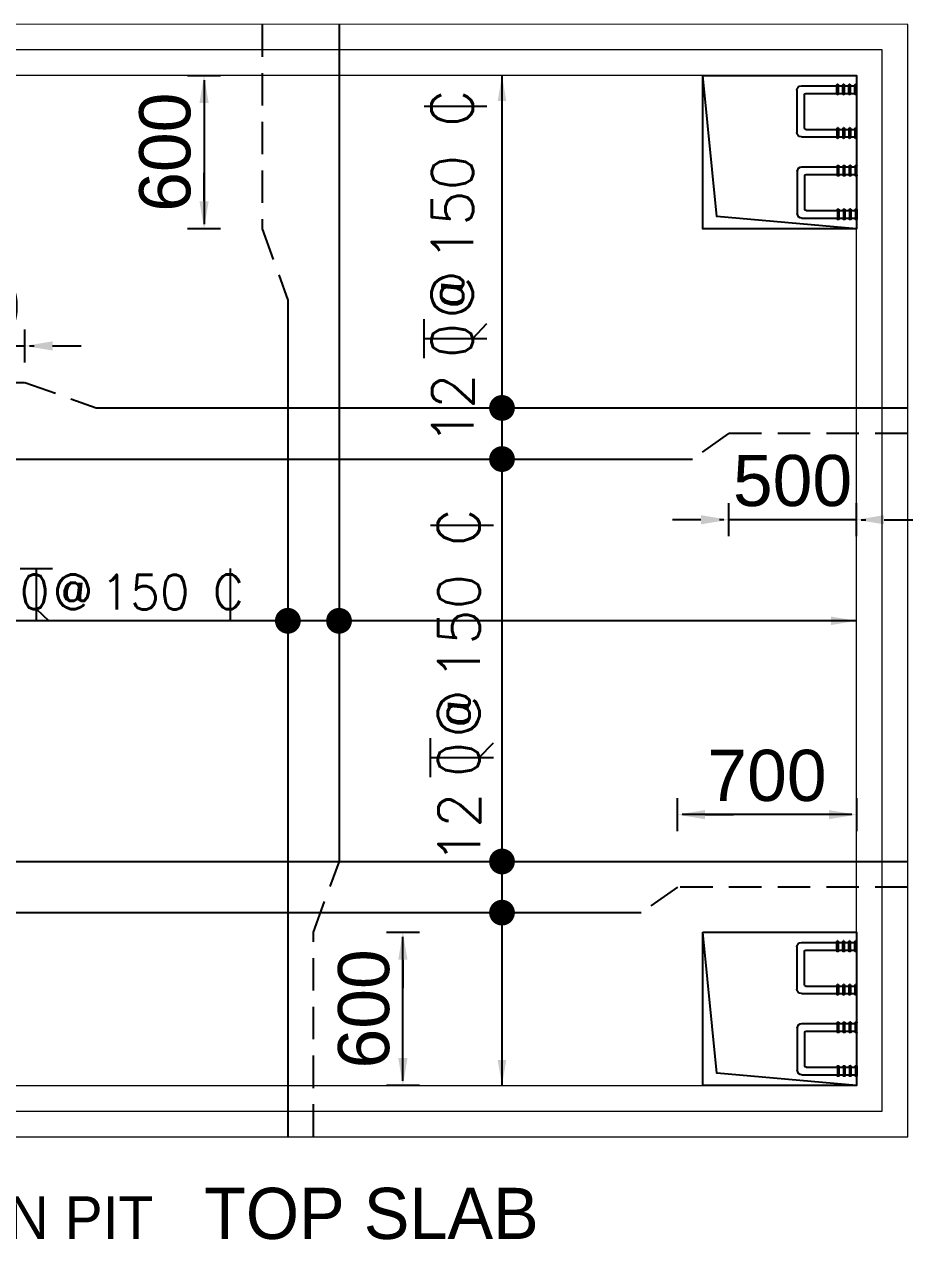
# Model space of a CAD drawing. Extents: x 1878645 to 3043969, y -1160829 to -603973.
# Drawn here: x 2185222 to 2188694, y -769739 to -764987 of the extents above; entities that cross this region are included whole.
import ezdxf
from ezdxf.enums import TextEntityAlignment as Align

# ---------------------------------------------------------------- set-up
doc = ezdxf.new("R2010")
doc.units = 0
doc.header["$LTSCALE"] = 100
doc.header["$PDMODE"] = 66
doc.linetypes.add('Hidden', pattern=[9.525, 6.35, -3.175])
doc.layers.get('Defpoints').update_dxf_attribs({"lineweight": 0})
for name, color, linetype in [('A-DIMN-100', 5, 'Continuous'), ('B-TXT', 7, 'Continuous'), ('BLAOCK PLAN', 251, 'Continuous'), ('Dim', 3, 'Continuous'), ('PHE -SUMP', 200, 'Continuous'), ('PHE-SWD', 40, 'Continuous'), ('PL-Drain', 3, 'Continuous'), ('PS_MH', 252, 'Continuous'), ('REINF', 5, 'Continuous')]:
    doc.layers.add(name, color=color, linetype=linetype)
doc.layers.add('A-GRID-TAG', color=3, linetype='Continuous', lineweight=0)
doc.styles.add('ARIAL', font='arial.ttf')
doc.styles.add('ROMANS', font='simplex.shx', dxfattribs={"width": 0.75})
doc.styles.add('VERDANA', font='verdana.ttf')
doc.dimstyles.new('A-150-DIM-EXT_MAIN(FT)', dxfattribs={"dimscale": 0, "dimtxt": 200, "dimasz": 18, "dimexe": 100, "dimexo": 100, "dimgap": 50, "dimtad": 1, "dimdec": 0, "dimdsep": 46, "dimtxsty": 'ARIAL', "dimblk": 'A3', "dimcen": 0.025, "dimse1": 1, "dimse2": 1, "dimclrd": 256, "dimclre": 256, "dimclrt": 7, "dimazin": 2, "dimtfac": 1, "dimtdec": 0, "dimtix": 1, "dimtmove": 2, "dimatfit": 3, "dimldrblk": 'WSA-DOT-100', "dimfxl": 1, "dimtolj": 1, "dimtzin": 0, "dimarcsym": 0})

# ---------------------------------------------------------------- blocks, each defined once
blk = doc.blocks.new('MH CVR')
at = {"layer": 'PS_MH', "color": 7}
for p, q in [((7779738.7, -121796.3, 0), (7779738.7, -121631.6, 0)), ((7779756.4, -121613.9, 0), (7779895.4, -121613.9, 0)), ((7779768.2, -121649.2, 0), (7779768.2, -121778.6, 0)), ((7779774, -121643.3, 0), (7779895.4, -121643.3, 0)), ((7779895.4, -121646.9, 0), (7779895.4, -121610.4, 0)), ((7779898.9, -121608, 0), (7779897.8, -121608, 0)), ((7779898.9, -121649.2, 0), (7779897.8, -121649.2, 0)), ((7779901.3, -121646.9, 0), (7779901.3, -121610.4, 0)), ((7779901.3, -121613.9, 0), (7779918.9, -121613.9, 0)), ((7779901.3, -121643.3, 0), (7779918.9, -121643.3, 0)), ((7779918.9, -121646.9, 0), (7779918.9, -121610.4, 0)), ((7779922.5, -121608, 0), (7779921.3, -121608, 0)), ((7779922.5, -121649.2, 0), (7779921.3, -121649.2, 0)), ((7779924.8, -121646.9, 0), (7779924.8, -121610.4, 0)), ((7779924.8, -121613.9, 0), (7779942.5, -121613.9, 0)), ((7779924.8, -121643.3, 0), (7779942.5, -121643.3, 0)), ((7779942.5, -121646.9, 0), (7779942.5, -121610.4, 0)), ((7779946, -121608, 0), (7779944.8, -121608, 0)), ((7779946, -121649.2, 0), (7779944.8, -121649.2, 0)), ((7779948.3, -121646.9, 0), (7779948.3, -121610.4, 0)), ((7779948.3, -121613.9, 0), (7779966, -121613.9, 0)), ((7779948.3, -121643.3, 0), (7779966, -121643.3, 0)), ((7779966, -121646.9, 0), (7779966, -121610.4, 0)), ((7779969.5, -121608, 0), (7779968.3, -121608, 0)), ((7779969.5, -121649.2, 0), (7779968.3, -121649.2, 0)), ((7779971.9, -121646.9, 0), (7779971.9, -121610.4, 0)), ((7779774, -121784.5, 0), (7779895.4, -121784.5, 0)), ((7779895.4, -121781, 0), (7779895.4, -121817.5, 0)), ((7779898.9, -121778.6, 0), (7779897.8, -121778.6, 0)), ((7779901.3, -121781, 0), (7779901.3, -121817.5, 0)), ((7779901.3, -121784.5, 0), (7779918.9, -121784.5, 0)), ((7779918.9, -121781, 0), (7779918.9, -121817.5, 0)), ((7779922.5, -121778.6, 0), (7779921.3, -121778.6, 0)), ((7779924.8, -121781, 0), (7779924.8, -121817.5, 0)), ((7779924.8, -121784.5, 0), (7779942.5, -121784.5, 0)), ((7779942.5, -121781, 0), (7779942.5, -121817.5, 0)), ((7779946, -121778.6, 0), (7779944.8, -121778.6, 0)), ((7779948.3, -121781, 0), (7779948.3, -121817.5, 0)), ((7779948.3, -121784.5, 0), (7779966, -121784.5, 0)), ((7779966, -121781, 0), (7779966, -121817.5, 0)), ((7779969.5, -121778.6, 0), (7779968.3, -121778.6, 0)), ((7779971.9, -121781, 0), (7779971.9, -121817.5, 0)), ((7779756.4, -121813.9, 0), (7779895.4, -121813.9, 0)), ((7779898.9, -121819.8, 0), (7779897.8, -121819.8, 0)), ((7779901.3, -121813.9, 0), (7779918.9, -121813.9, 0)), ((7779922.5, -121819.8, 0), (7779921.3, -121819.8, 0)), ((7779924.8, -121813.9, 0), (7779942.5, -121813.9, 0)), ((7779946, -121819.8, 0), (7779944.8, -121819.8, 0)), ((7779948.3, -121813.9, 0), (7779966, -121813.9, 0)), ((7779969.5, -121819.8, 0), (7779968.3, -121819.8, 0)), ((7779754.6, -121931, 0), (7779893.6, -121931, 0)), ((7779893.6, -121964, 0), (7779893.6, -121927.5, 0)), ((7779897.2, -121925.2, 0), (7779896, -121925.2, 0)), ((7779899.5, -121964, 0), (7779899.5, -121927.5, 0)), ((7779899.5, -121931, 0), (7779917.2, -121931, 0)), ((7779917.2, -121964, 0), (7779917.2, -121927.5, 0)), ((7779920.7, -121925.2, 0), (7779919.5, -121925.2, 0)), ((7779923, -121964, 0), (7779923, -121927.5, 0)), ((7779923, -121931, 0), (7779940.7, -121931, 0)), ((7779940.7, -121964, 0), (7779940.7, -121927.5, 0)), ((7779944.2, -121925.2, 0), (7779943, -121925.2, 0)), ((7779946.6, -121964, 0), (7779946.6, -121927.5, 0)), ((7779946.6, -121931, 0), (7779964.2, -121931, 0)), ((7779964.2, -121964, 0), (7779964.2, -121927.5, 0)), ((7779967.8, -121925.2, 0), (7779966.6, -121925.2, 0)), ((7779970.1, -121964, 0), (7779970.1, -121927.5, 0)), ((7779737, -122113.4, 0), (7779737, -121948.7, 0)), ((7779766.4, -121966.3, 0), (7779766.4, -122095.7, 0)), ((7779772.3, -121960.4, 0), (7779893.6, -121960.4, 0)), ((7779897.2, -121966.3, 0), (7779896, -121966.3, 0)), ((7779899.5, -121960.4, 0), (7779917.2, -121960.4, 0)), ((7779920.7, -121966.3, 0), (7779919.5, -121966.3, 0)), ((7779923, -121960.4, 0), (7779940.7, -121960.4, 0)), ((7779944.2, -121966.3, 0), (7779943, -121966.3, 0)), ((7779946.6, -121960.4, 0), (7779964.2, -121960.4, 0)), ((7779967.8, -121966.3, 0), (7779966.6, -121966.3, 0)), ((7779772.3, -122101.6, 0), (7779893.6, -122101.6, 0)), ((7779893.6, -122098.1, 0), (7779893.6, -122134.6, 0)), ((7779897.2, -122095.7, 0), (7779896, -122095.7, 0)), ((7779899.5, -122098.1, 0), (7779899.5, -122134.6, 0)), ((7779899.5, -122101.6, 0), (7779917.2, -122101.6, 0)), ((7779917.2, -122098.1, 0), (7779917.2, -122134.6, 0)), ((7779920.7, -122095.7, 0), (7779919.5, -122095.7, 0)), ((7779923, -122098.1, 0), (7779923, -122134.6, 0)), ((7779923, -122101.6, 0), (7779940.7, -122101.6, 0)), ((7779940.7, -122098.1, 0), (7779940.7, -122134.6, 0)), ((7779944.2, -122095.7, 0), (7779943, -122095.7, 0)), ((7779946.6, -122098.1, 0), (7779946.6, -122134.6, 0)), ((7779946.6, -122101.6, 0), (7779964.2, -122101.6, 0)), ((7779964.2, -122098.1, 0), (7779964.2, -122134.6, 0)), ((7779967.8, -122095.7, 0), (7779966.6, -122095.7, 0)), ((7779970.1, -122098.1, 0), (7779970.1, -122134.6, 0)), ((7779754.6, -122131, 0), (7779893.6, -122131, 0)), ((7779897.2, -122136.9, 0), (7779896, -122136.9, 0)), ((7779899.5, -122131, 0), (7779917.2, -122131, 0)), ((7779920.7, -122136.9, 0), (7779919.5, -122136.9, 0)), ((7779923, -122131, 0), (7779940.7, -122131, 0)), ((7779944.2, -122136.9, 0), (7779943, -122136.9, 0)), ((7779946.6, -122131, 0), (7779964.2, -122131, 0)), ((7779967.8, -122136.9, 0), (7779966.6, -122136.9, 0))]:
    blk.add_line(p, q, dxfattribs=at)
at = {"layer": 'PS_MH', "color": 1, "elevation": 0}
blk.add_lwpolyline([(7779970.1, -121571.5), (7779423.9, -121620.4), (7779370.1, -122171.5)], dxfattribs=at)
blk.add_lwpolyline([(7779370.1, -122171.5), (7779970.1, -122171.5), (7779970.1, -121571.5), (7779370.1, -121571.5)], close=True, dxfattribs=at)
at = {"layer": 'PS_MH', "color": 7}
for centre, radius, start, end in [((7779756.4, -121631.6, 0), 17.6, 90, 180), ((7779756.4, -121631.6, 0), 17.6, 90, 180), ((7779774, -121649.2, 0), 5.88, 90, 180), ((7779774, -121649.2, 0), 5.88, 90, 180), ((7779897.8, -121610.4, 0), 2.35, 90, 180), ((7779897.8, -121646.9, 0), 2.35, 180, 270), ((7779898.9, -121610.4, 0), 2.35, 0, 90), ((7779898.9, -121646.9, 0), 2.35, 270, 0), ((7779921.3, -121610.4, 0), 2.35, 90, 180), ((7779921.3, -121646.9, 0), 2.35, 180, 270), ((7779922.5, -121610.4, 0), 2.35, 0, 90), ((7779922.5, -121646.9, 0), 2.35, 270, 0), ((7779944.8, -121610.4, 0), 2.35, 90, 180), ((7779944.8, -121646.9, 0), 2.35, 180, 270), ((7779946, -121610.4, 0), 2.35, 0, 90), ((7779946, -121646.9, 0), 2.35, 270, 0), ((7779968.3, -121610.4, 0), 2.35, 90, 180), ((7779968.3, -121646.9, 0), 2.35, 180, 270), ((7779969.5, -121610.4, 0), 2.35, 0, 90), ((7779969.5, -121646.9, 0), 2.35, 270, 0), ((7779756.4, -121796.3, 0), 17.6, 180, 270), ((7779756.4, -121796.3, 0), 17.6, 180, 270), ((7779774, -121778.6, 0), 5.88, 180, 270), ((7779774, -121778.6, 0), 5.88, 180, 270), ((7779897.8, -121781, 0), 2.35, 90, 180), ((7779898.9, -121781, 0), 2.35, 0, 90), ((7779921.3, -121781, 0), 2.35, 90, 180), ((7779922.5, -121781, 0), 2.35, 0, 90), ((7779944.8, -121781, 0), 2.35, 90, 180), ((7779946, -121781, 0), 2.35, 0, 90), ((7779968.3, -121781, 0), 2.35, 90, 180), ((7779969.5, -121781, 0), 2.35, 0, 90), ((7779897.8, -121817.5, 0), 2.35, 180, 270), ((7779898.9, -121817.5, 0), 2.35, 270, 0), ((7779921.3, -121817.5, 0), 2.35, 180, 270), ((7779922.5, -121817.5, 0), 2.35, 270, 0), ((7779944.8, -121817.5, 0), 2.35, 180, 270), ((7779946, -121817.5, 0), 2.35, 270, 0), ((7779968.3, -121817.5, 0), 2.35, 180, 270), ((7779969.5, -121817.5, 0), 2.35, 270, 0), ((7779754.6, -121948.7, 0), 17.6, 90, 180), ((7779754.6, -121948.7, 0), 17.6, 90, 180), ((7779896, -121927.5, 0), 2.35, 90, 180), ((7779897.2, -121927.5, 0), 2.35, 0, 90), ((7779919.5, -121927.5, 0), 2.35, 90, 180), ((7779920.7, -121927.5, 0), 2.35, 0, 90), ((7779943, -121927.5, 0), 2.35, 90, 180), ((7779944.2, -121927.5, 0), 2.35, 0, 90), ((7779966.6, -121927.5, 0), 2.35, 90, 180), ((7779967.8, -121927.5, 0), 2.35, 0, 90), ((7779772.3, -121966.3, 0), 5.88, 90, 180), ((7779772.3, -121966.3, 0), 5.88, 90, 180), ((7779896, -121964, 0), 2.35, 180, 270), ((7779897.2, -121964, 0), 2.35, 270, 0), ((7779919.5, -121964, 0), 2.35, 180, 270), ((7779920.7, -121964, 0), 2.35, 270, 0), ((7779943, -121964, 0), 2.35, 180, 270), ((7779944.2, -121964, 0), 2.35, 270, 0), ((7779966.6, -121964, 0), 2.35, 180, 270), ((7779967.8, -121964, 0), 2.35, 270, 0), ((7779754.6, -122113.4, 0), 17.6, 180, 270), ((7779754.6, -122113.4, 0), 17.6, 180, 270), ((7779772.3, -122095.7, 0), 5.88, 180, 270), ((7779772.3, -122095.7, 0), 5.88, 180, 270), ((7779896, -122098.1, 0), 2.35, 90, 180), ((7779897.2, -122098.1, 0), 2.35, 0, 90), ((7779919.5, -122098.1, 0), 2.35, 90, 180), ((7779920.7, -122098.1, 0), 2.35, 0, 90), ((7779943, -122098.1, 0), 2.35, 90, 180), ((7779944.2, -122098.1, 0), 2.35, 0, 90), ((7779966.6, -122098.1, 0), 2.35, 90, 180), ((7779967.8, -122098.1, 0), 2.35, 0, 90), ((7779896, -122134.6, 0), 2.35, 180, 270), ((7779897.2, -122134.6, 0), 2.35, 270, 0), ((7779919.5, -122134.6, 0), 2.35, 180, 270), ((7779920.7, -122134.6, 0), 2.35, 270, 0), ((7779943, -122134.6, 0), 2.35, 180, 270), ((7779944.2, -122134.6, 0), 2.35, 270, 0), ((7779966.6, -122134.6, 0), 2.35, 180, 270), ((7779967.8, -122134.6, 0), 2.35, 270, 0)]:
    blk.add_arc(centre, radius, start, end, dxfattribs=at)
blk = doc.blocks.new('A$C0F3E0099')
at = {"layer": 'PHE -SUMP'}
blk.add_blockref('MH CVR', (-7779970.1, 122171.5, 0), dxfattribs=at)
blk = doc.blocks.new('zw$7829')
at = {"layer": 'BLAOCK PLAN', "xscale": 0.001463938177039381, "yscale": 0.001463938177039381, "zscale": 0.001463938177039381, "rotation": 180}
blk.add_blockref('A$C0F3E0099', (0, -0.05), dxfattribs=at)
blk = doc.blocks.new('A2')
at = {"layer": 'Dim', "linetype": 'ByBlock', "lineweight": -2, "extrusion": (0, 0, -1)}
blk.add_lwpolyline([(6, 0), (12.2, 0)], dxfattribs=at)
blk.add_solid([(6, -1), (0, 0), (6, 1)], dxfattribs=at)
blk = doc.blocks.new('A3')
at = {"layer": 'Dim', "linetype": 'ByBlock', "lineweight": -2}
blk.add_line((0, 3.59), (0, -3.59), dxfattribs=at)
blk.add_blockref('A2', (0, 0), dxfattribs=at)
blk = doc.blocks.new('*D951')
at = {"layer": 'Defpoints', "color": 0, "transparency": 16777216}
for p in [(2185224.4, -766244.4), (2184724.4, -766386.8), (2185224.4, -766386.8)]:
    blk.add_point(p, dxfattribs=at)
at = {"layer": 'Dim', "lineweight": -2, "transparency": 16777216}
for p, q in [((2184706.4, -766244.4), (2184688.4, -766244.4)), ((2184724.4, -766244.4), (2185224.4, -766244.4)), ((2185242.4, -766244.4), (2185260.4, -766244.4))]:
    blk.add_line(p, q, dxfattribs=at)
at = {"layer": 'Dim', "lineweight": -2, "transparency": 16777216, "xscale": 18, "yscale": 18, "zscale": 18}
blk.add_blockref('A3', (2184724.4, -766244.4), dxfattribs=at)
at = {"layer": 'Dim', "lineweight": -2, "transparency": 16777216, "xscale": 18, "yscale": 18, "zscale": 18, "rotation": 180}
blk.add_blockref('A3', (2185224.4, -766244.4), dxfattribs=at)
at = {"layer": 'Dim', "color": 7, "transparency": 16777216, "insert": (2184974.4, -766092.3), "char_height": 200, "attachment_point": 5, "style": 'ARIAL'}
blk.add_mtext('\\A1;500', dxfattribs=at)
blk = doc.blocks.new('WSA-DOT-100')
at = {"layer": 'A-DIMN-100', "color": 5}
for p, q in [((0, -200), (0, 200)), ((-200, 0), (200, 0))]:
    blk.add_line(p, q, dxfattribs=at)
at = {"layer": 'A-DIMN-100', "color": 1, "const_width": 60}
blk.add_lwpolyline([(-30, 0, 1), (30, 0, 1)], format="xyb", close=True, dxfattribs=at)
blk = doc.blocks.new('*D952')
at = {"layer": 'Defpoints', "color": 0, "transparency": 16777216}
for p in [(2187974.5, -766586.8), (2188474.4, -766586.8), (2187974.5, -766924)]:
    blk.add_point(p, dxfattribs=at)
at = {"layer": 'Dim', "lineweight": -2, "transparency": 16777216}
for p, q in [((2187956.5, -766924), (2187938.5, -766924)), ((2188474.4, -766924), (2187974.5, -766924)), ((2188492.4, -766924), (2188510.4, -766924))]:
    blk.add_line(p, q, dxfattribs=at)
at = {"layer": 'Dim', "lineweight": -2, "transparency": 16777216, "xscale": 18, "yscale": 18, "zscale": 18}
blk.add_blockref('A3', (2187974.5, -766924), dxfattribs=at)
at = {"layer": 'Dim', "lineweight": -2, "transparency": 16777216, "xscale": 18, "yscale": 18, "zscale": 18, "rotation": 180}
blk.add_blockref('A3', (2188474.4, -766924), dxfattribs=at)
at = {"layer": 'Dim', "color": 7, "transparency": 16777216, "insert": (2188224.4, -766771.9), "char_height": 200, "attachment_point": 5, "style": 'ARIAL'}
blk.add_mtext('\\A1;500', dxfattribs=at)
blk = doc.blocks.new('*D954')
at = {"layer": 'Defpoints', "color": 0, "transparency": 16777216}
for p in [(2187774.5, -768077), (2187774.5, -768360.2), (2188474.4, -768360.2)]:
    blk.add_point(p, dxfattribs=at)
at = {"layer": 'Dim', "lineweight": -2, "transparency": 16777216}
blk.add_line((2188456.4, -768077), (2187792.5, -768077), dxfattribs=at)
at = {"layer": 'Dim', "lineweight": -2, "transparency": 16777216, "xscale": 18, "yscale": 18, "zscale": 18, "rotation": 180}
blk.add_blockref('A3', (2187774.5, -768077), dxfattribs=at)
at = {"layer": 'Dim', "lineweight": -2, "transparency": 16777216, "xscale": 18, "yscale": 18, "zscale": 18}
blk.add_blockref('A3', (2188474.4, -768077), dxfattribs=at)
at = {"layer": 'Dim', "color": 7, "transparency": 16777216, "insert": (2188124.4, -767924.9), "char_height": 200, "attachment_point": 5, "style": 'ARIAL'}
blk.add_mtext('\\A1;700', dxfattribs=at)
blk = doc.blocks.new('*D955')
at = {"layer": 'Defpoints', "color": 0, "transparency": 16777216}
for p in [(2186352.1, -768536.4), (2186701.6, -768536.4), (2186352.1, -769136.4)]:
    blk.add_point(p, dxfattribs=at)
at = {"layer": 'Dim', "lineweight": -2, "transparency": 16777216}
blk.add_line((2186701.6, -769118.4), (2186701.6, -768554.4), dxfattribs=at)
at = {"layer": 'Dim', "lineweight": -2, "transparency": 16777216, "xscale": 18, "yscale": 18, "zscale": 18}
for p, rotation in [((2186701.6, -768536.4), 90), ((2186701.6, -769136.4), 270)]:
    blk.add_blockref('A3', p, dxfattribs=dict(at, rotation=rotation))
at = {"layer": 'Dim', "color": 7, "transparency": 16777216, "insert": (2186549.4, -768836.4), "char_height": 200, "attachment_point": 5, "rotation": 90, "style": 'ARIAL'}
blk.add_mtext('\\A1;600', dxfattribs=at)
blk = doc.blocks.new('*D956')
at = {"layer": 'Defpoints', "color": 0, "transparency": 16777216}
for p in [(2186152.1, -765186.8), (2185924.7, -765786.8), (2186152.1, -765786.8)]:
    blk.add_point(p, dxfattribs=at)
at = {"layer": 'Dim', "lineweight": -2, "transparency": 16777216}
blk.add_line((2185924.7, -765204.8), (2185924.7, -765768.8), dxfattribs=at)
at = {"layer": 'Dim', "lineweight": -2, "transparency": 16777216, "xscale": 18, "yscale": 18, "zscale": 18}
for p, rotation in [((2185924.7, -765186.8), 90), ((2185924.7, -765786.8), 270)]:
    blk.add_blockref('A3', p, dxfattribs=dict(at, rotation=rotation))
at = {"layer": 'Dim', "color": 7, "transparency": 16777216, "insert": (2185772.5, -765486.8), "char_height": 200, "attachment_point": 5, "rotation": 90, "style": 'ARIAL'}
blk.add_mtext('\\A1;600', dxfattribs=at)
blk = doc.blocks.new('A$C6DF31FC0')
at = {"layer": 'B-TXT', "linetype": 'Continuous', "lineweight": -2}
for p, q in [((-18.4, 763094.2, 23.7), (205.7, 763094.2, 23.7)), ((93.6, 763094.2, 23.7), (93.6, 762732.1, 23.7)), ((1432.1, 763094.2, 23.7), (1432.1, 762732.1, 23.7)), ((93.6, 762814.2, 23.7), (179.6, 762732.1, 23.7))]:
    blk.add_line(p, q, dxfattribs=at)
at = {"layer": 'B-TXT', "linetype": 'Continuous', "lineweight": -2, "style": 'ROMANS'}
for s, p in [('0', (-19.9, 762812.8, 23.7)), ('@', (208.9, 762812.8, 23.7)), ('C', (1311.5, 762812.8, 23.7))]:
    blk.add_text(s, height=239.3, dxfattribs=at).set_placement(p)
blk.add_attdef('T', text='', height=239.3, dxfattribs=at).set_placement((-107.1, 762808.8, 23.7), align=Align.RIGHT)
blk.add_attdef('CC', (536.6, 762810.8, 23.7), '', height=239.3, dxfattribs=at)

msp = doc.modelspace()

# ---------------------------------------------------------------- linework, layer by layer
at = {"layer": 'A-GRID-TAG', "color": 4, "elevation": 0.0006}
msp.add_lwpolyline([(2184524.39912, -764986.76742), (2184524.39912, -767386.77739), (2182324.39912, -767386.77739), (2182324.39912, -769336.38262), (2188674.3815, -769336.38262), (2188674.3815, -764987.09315)], close=True, dxfattribs=at)
at = {"layer": 'A-GRID-TAG', "color": 1, "elevation": 0.0006}
msp.add_lwpolyline([(2184624.39912, -765086.77527), (2184624.39912, -767486.77739), (2182424.39912, -767486.77739), (2182424.39912, -769236.38262), (2188574.3815, -769236.38262), (2188574.3815, -765087.0853)], close=True, dxfattribs=at)
at = {"layer": 'A-GRID-TAG', "color": 4, "elevation": 0.0006}
msp.add_lwpolyline([(2184724.39031, -765186.77431), (2184724.39031, -767586.76858), (2182524.39031, -767586.76858), (2182524.39031, -769136.39143), (2188474.39031, -769136.39143), (2188474.39031, -765187.06864), (2184724.39031, -765186.77431)], dxfattribs=at)
at = {"layer": 'PL-Drain', "color": 8}
for p, q in [((2187088.96201, -765186.77431, 0.0006), (2187088.96201, -769136.38262, 0.0006)), ((2188474.3815, -767319.11859, 0.0006), (2184724.3815, -767319.11859, 0.0006))]:
    msp.add_line(p, q, dxfattribs=at)
for points in [[(2187105.62868, -765286.77431, 0.0006), (2187072.29534, -765286.77431, 0.0006), (2187088.96201, -765186.77431, 0.0006)], [(2188374.3815, -767335.78525, 0.0006), (2188374.3815, -767302.45192, 0.0006), (2188474.3815, -767319.11859, 0.0006)], [(2187105.62868, -769036.38262, 0.0006), (2187072.29534, -769036.38262, 0.0006), (2187088.96201, -769136.38262, 0.0006)]]:
    msp.add_solid(points, dxfattribs=at)
at = {"layer": 'REINF'}
for p, q in [((2186452.06913, -764986.77431, 0.0006), (2186452.06913, -768262.295, 0.0006)), ((2186252.06913, -766065.93533, 0.0006), (2186252.06913, -769336.38262, 0.0006)), ((2185503.55133, -766486.77144, 0.0006), (2188674.39031, -766486.77144, 0.0006)), ((2184524.39031, -766686.77144, 0.0006), (2187833.30863, -766686.77144, 0.0006)), ((2183503.55133, -768260.19595, 0.0006), (2188674.39031, -768260.19595, 0.0006)), ((2182324.39031, -768460.19595, 0.0006), (2187633.30863, -768460.19595, 0.0006))]:
    msp.add_line(p, q, dxfattribs=at)
at = {"layer": 'REINF', "color": 1, "linetype": 'Hidden', "ltscale": 0.2, "elevation": 0.0006}
for points in [[(2186152.06913, -764986.77431), (2186152.06913, -765786.77431), (2186252.06913, -766065.93533)], [(2184524.39031, -766386.77144), (2185224.39031, -766386.77144), (2185503.55133, -766486.77144)], [(2188674.39031, -766586.77144), (2187974.50112, -766586.77144), (2187833.30863, -766686.77144)], [(2186352.06913, -769336.38262), (2186352.06913, -768536.38262), (2186452.06913, -768262.295)], [(2188674.39031, -768360.19595), (2187774.50112, -768360.19595), (2187633.30863, -768460.19595)]]:
    msp.add_lwpolyline(points, dxfattribs=at)
at = {"layer": 'REINF', "color": 2, "linetype": 'ByBlock', "const_width": 50.38848, "elevation": 0.0006}
for points in [[(2187114.15625, -766486.76704, -1), (2187063.76777, -766486.76704, -1)], [(2187114.15625, -766686.76704, -1), (2187063.76777, -766686.76704, -1)], [(2186277.26337, -767319.11859, -1), (2186226.87489, -767319.11859, -1)], [(2186477.26337, -767319.11859, -1), (2186426.87489, -767319.11859, -1)], [(2187114.15625, -768260.18714, -1), (2187063.76777, -768260.18714, -1)], [(2187114.15625, -768460.18714, -1), (2187063.76777, -768460.18714, -1)]]:
    msp.add_lwpolyline(points, format="xyb", close=True, dxfattribs=at)

# ---------------------------------------------------------------- block references
at = {"layer": 'Dim', "ltscale": 0.1, "xscale": 0.6793113598294789, "yscale": 0.6793113598294789, "zscale": 0.6793113598294789, "rotation": 89.99999999999973}
for p in [(2705162.8033, -766279.24281, -16.12067), (2705187.99754, -767917.56848, -16.12067)]:
    msp.add_blockref('A$C6DF31FC0', p, dxfattribs=at).add_auto_attribs({'CC': '150', 'T': '12'})
at = {"layer": 'Dim', "ltscale": 0.1, "xscale": 0.5660927998578991, "yscale": 0.5660927998578991, "zscale": 0.5660927998578991}
msp.add_blockref('A$C6DF31FC0', (2185215.96156, -1199096.25537, -13.43379), dxfattribs=at).add_auto_attribs({'CC': '150', 'T': '12'})
at = {"layer": 'PHE-SWD', "ltscale": 0.5, "xscale": -683.0889553067876, "yscale": 683.0889553067876, "zscale": 683.0889553067876}
for p in [(2188474.39912, -765152.61764, 0.0006), (2188474.39031, -768502.23477, 0.0006)]:
    msp.add_blockref('zw$7829', p, dxfattribs=at)

# ---------------------------------------------------------------- texts
at = {"color": 4, "insert": (2182470.96663, -769536.08194, 0.0006), "char_height": 200, "width": 6184.1975518, "attachment_point": 1, "style": 'VERDANA'}
msp.add_mtext('\\pxqc;{\\fCentury Gothic|b0|i0|c0|p34;\\H0.83333x;COLLECTION PIT  \\H1.2x; TOP SLAB}', dxfattribs=at)

# ---------------------------------------------------------------- dimensions: what is measured, and where the dimension line sits
at = {"layer": 'Dim'}
for base, p1, p2, angle, picture, middle in [((2185924.66059, -765786.77431, 0.0006), (2186152.06913, -765186.77431, 0.0006), (2186152.06913, -765786.77431, 0.0006), 90, '*D956', (2185772.546, -765486.77431, 0.0006)), ((2185224.39031, -766244.42113, 0.0006), (2184724.39031, -766386.77144, 0.0006), (2185224.39031, -766386.77144, 0.0006), 180, '*D951', (2184974.39031, -766092.30653, 0.0006)), ((2186701.5597, -768536.38262, 0.0006), (2186352.06913, -769136.38262, 0.0006), (2186352.06913, -768536.38262, 0.0006), 90, '*D955', (2186549.4451, -768836.38262, 0.0006))]:
    dim = msp.add_linear_dim(base=base, p1=p1, p2=p2, angle=angle, dimstyle='A-150-DIM-EXT_MAIN(FT)', override={"dimscale": 1}, dxfattribs=at)
    dim.commit()
    dim.dimension.update_dxf_attribs({"geometry": picture, "text_midpoint": middle})
for base, p1, p2, picture, middle in [((2187974.50112, -766923.99123, 0.0006), (2188474.39031, -766586.77144, 0.0006), (2187974.50112, -766586.77144, 0.0006), '*D952', (2188224.44571, -766771.87664, 0.0006)), ((2187774.50112, -768076.97201, 0.0006), (2188474.39031, -768360.19595, 0.0006), (2187774.50112, -768360.19595, 0.0006), '*D954', (2188124.44571, -767924.85741, 0.0006))]:
    dim = msp.add_linear_dim(base=base, p1=p1, p2=p2, dimstyle='A-150-DIM-EXT_MAIN(FT)', override={"dimscale": 1}, dxfattribs=at)
    dim.commit()
    dim.dimension.update_dxf_attribs({"geometry": picture, "text_midpoint": middle})

doc.saveas('drawing.dxf')
